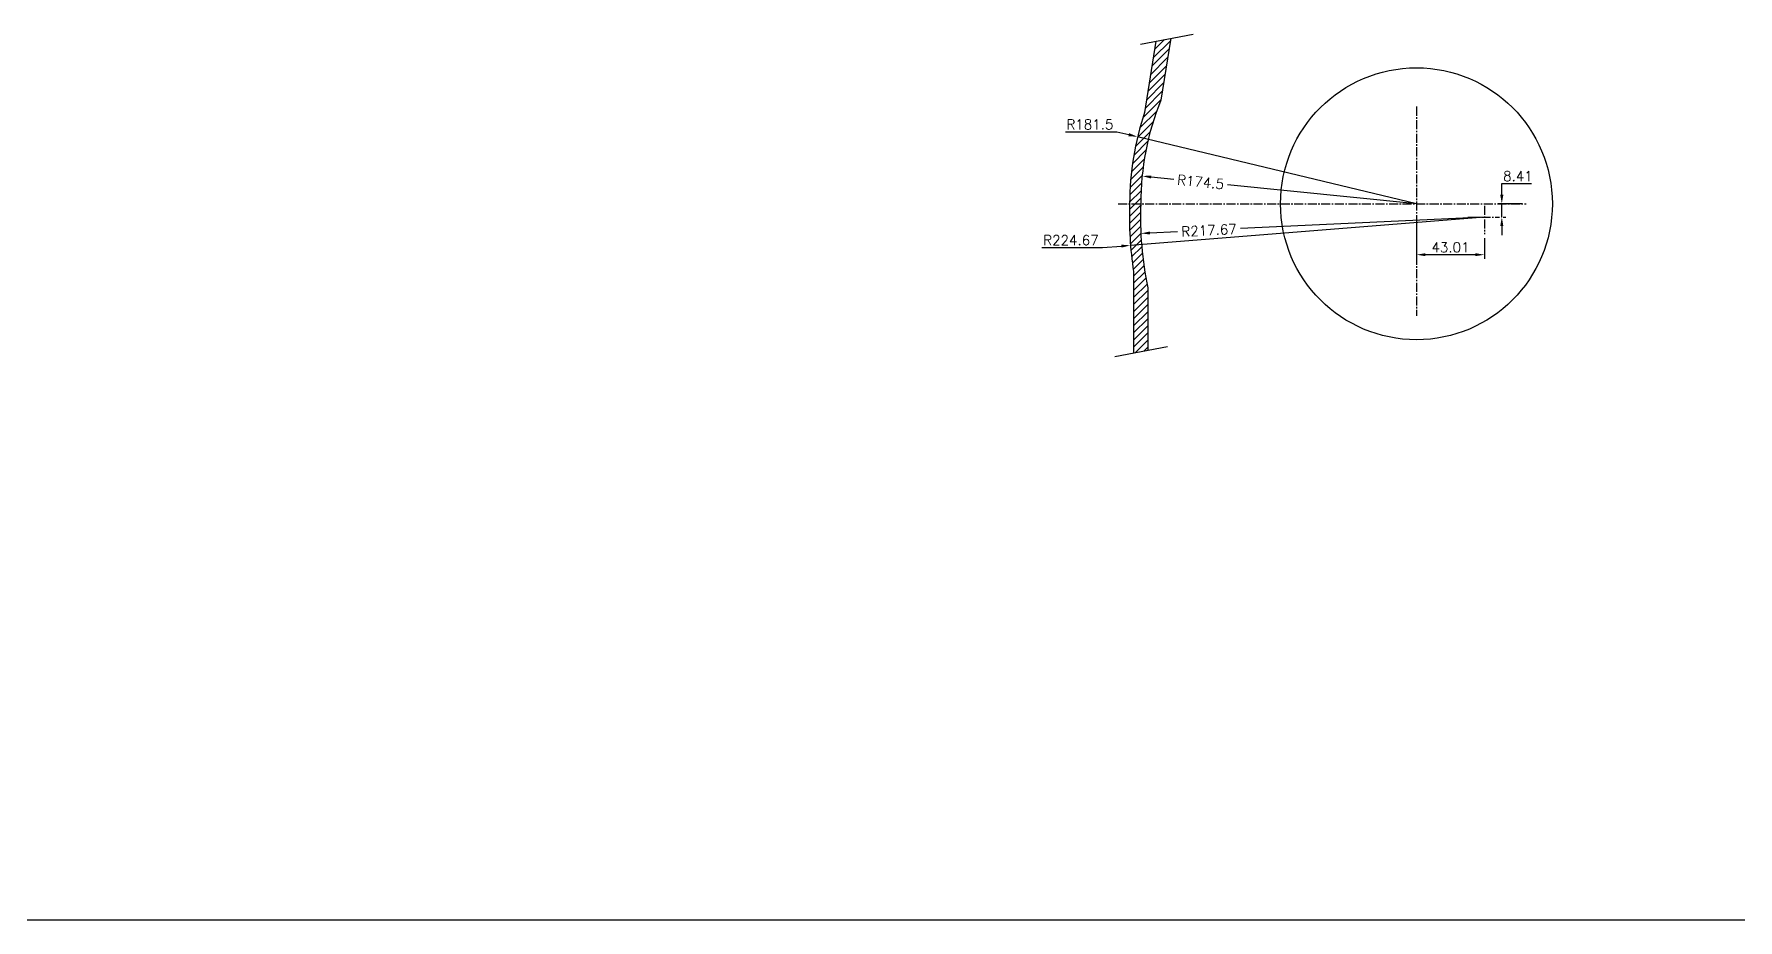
# Model space of a CAD drawing. Header units: millimetres. Extents: x -3508 to 12243, y -3609 to 4092.
# Drawn here: x -1166 to -88, y -697 to -137 of the extents above; entities that cross this region are included whole.
import ezdxf

# ---------------------------------------------------------------- set-up
doc = ezdxf.new("R2010")
doc.units = ezdxf.units.MM
doc.header["$LTSCALE"] = 0.3
doc.header["$PDSIZE"] = -50
doc.linetypes.add('CENTER2', pattern=[28.575, 19.05, -3.175, 3.175, -3.175])
doc.layers.add('center', color=1, linetype='CENTER2')
doc.layers.add('hatch', color=6, linetype='Continuous')
doc.styles.add('rs', font='romans.shx')
doc.dimstyles.new('sarab$0', dxfattribs={"dimscale": 3, "dimtxt": 2.5, "dimasz": 2.3, "dimexe": 1, "dimexo": 1, "dimtad": 1, "dimdec": 3, "dimdsep": 46, "dimtxsty": 'rs', "dimcen": 0, "dimclrd": 1, "dimclre": 1, "dimclrt": 7, "dimadec": 3, "dimazin": 2, "dimtfac": 1, "dimtdec": 3, "dimtmove": 0, "dimatfit": 3, "dimfxl": 0, "dimarcsym": 0})
doc.dimstyles.new('sarab$4', dxfattribs={"dimscale": 3, "dimtxt": 2.5, "dimasz": 2.3, "dimexe": 1, "dimexo": 1, "dimtad": 1, "dimdec": 3, "dimdsep": 46, "dimtxsty": 'rs', "dimcen": 0, "dimclrd": 1, "dimclre": 1, "dimclrt": 7, "dimadec": 3, "dimazin": 2, "dimtfac": 1, "dimtdec": 3, "dimtmove": 0, "dimatfit": 2, "dimfxl": 0, "dimarcsym": 0})

# ---------------------------------------------------------------- blocks, each defined once
blk = doc.blocks.new('*D1552')
at = {"color": 1, "lineweight": -2, "transparency": 16777216}
for p, q in [((-513.1, -198.7), (-480.6, -198.7)), ((-480.6, -198.7), (-473.1, -200.5)), ((-291, -244.2), (-467.5, -201.9))]:
    blk.add_line(p, q, dxfattribs=at)
at = {"color": 1, "transparency": 16777216}
blk.add_solid([(-472.9, -199.6), (-473.3, -201.5), (-467.5, -201.9)], dxfattribs=at)
at = {"layer": 'Defpoints', "color": 0, "transparency": 16777216}
for p in [(-467.5, -201.9), (-291, -244.2)]:
    blk.add_point(p, dxfattribs=at)
at = {"color": 7, "transparency": 16777216, "insert": (-497.7, -194.1), "char_height": 6.25, "attachment_point": 5, "style": 'rs'}
blk.add_mtext('R181.5', dxfattribs=at)
blk = doc.blocks.new('_DatumFilled')
at = {"color": 0, "linetype": 'ByBlock'}
blk.add_solid([(0, 0.58), (-1, 0), (0, -0.58)], dxfattribs=at)
blk = doc.blocks.new('*D1553')
at = {"color": 1, "lineweight": -2, "transparency": 16777216}
for p, q in [((-458.9, -227.3), (-444.6, -228.8)), ((-291, -244.2), (-410.7, -232.2))]:
    blk.add_line(p, q, dxfattribs=at)
at = {"color": 1, "transparency": 16777216}
blk.add_solid([(-458.8, -226.4), (-459, -228.3), (-464.6, -226.7)], dxfattribs=at)
at = {"layer": 'Defpoints', "color": 0, "transparency": 16777216}
for p in [(-464.6, -226.7), (-291, -244.2)]:
    blk.add_point(p, dxfattribs=at)
at = {"color": 7, "transparency": 16777216, "insert": (-427.6, -230.5), "char_height": 6.25, "attachment_point": 5, "rotation": 354.238, "style": 'rs'}
blk.add_mtext('R174.5', dxfattribs=at)
blk = doc.blocks.new('*D1554')
at = {"color": 1, "lineweight": -2, "transparency": 16777216}
for p, q in [((-248, -252.7), (-402.3, -260)), ((-459.7, -262.7), (-442.3, -261.9))]:
    blk.add_line(p, q, dxfattribs=at)
at = {"color": 1, "transparency": 16777216}
blk.add_solid([(-459.7, -261.8), (-459.6, -263.7), (-465.4, -263)], dxfattribs=at)
at = {"layer": 'Defpoints', "color": 0, "transparency": 16777216}
for p in [(-248, -252.7), (-465.4, -263)]:
    blk.add_point(p, dxfattribs=at)
at = {"color": 7, "transparency": 16777216, "insert": (-422.3, -261), "char_height": 6.25, "attachment_point": 5, "rotation": 2.724, "style": 'rs'}
blk.add_mtext('R217.67', dxfattribs=at)
blk = doc.blocks.new('*D1555')
at = {"color": 1, "lineweight": -2, "transparency": 16777216}
for p, q in [((-248, -252.7), (-472, -270.6)), ((-528.1, -272), (-489.7, -272)), ((-489.7, -272), (-477.7, -271))]:
    blk.add_line(p, q, dxfattribs=at)
at = {"color": 1, "transparency": 16777216}
blk.add_solid([(-477.8, -270.1), (-477.6, -272), (-472, -270.6)], dxfattribs=at)
at = {"layer": 'Defpoints', "color": 0, "transparency": 16777216}
for p in [(-248, -252.7), (-472, -270.6)]:
    blk.add_point(p, dxfattribs=at)
at = {"color": 7, "transparency": 16777216, "insert": (-509.7, -267.3), "char_height": 6.25, "attachment_point": 5, "style": 'rs'}
blk.add_mtext('R224.67', dxfattribs=at)
blk = doc.blocks.new('*D1556')
at = {"color": 1, "lineweight": -2, "transparency": 16777216}
for p, q in [((-237, -238.5), (-237, -231.5)), ((-237, -231.5), (-218.2, -231.5)), ((-224.1, -244.2), (-239.5, -244.2)), ((-237, -252.7), (-237, -244.2)), ((-237, -258.4), (-237, -264.2)), ((-236.1, -252.7), (-234.5, -252.7))]:
    blk.add_line(p, q, dxfattribs=at)
at = {"color": 1, "transparency": 16777216}
for points in [[(-238, -238.5), (-236, -238.5), (-237, -244.2)], [(-238, -258.4), (-236, -258.4), (-237, -252.7)]]:
    blk.add_solid(points, dxfattribs=at)
at = {"layer": 'Defpoints', "color": 0, "transparency": 16777216}
for p in [(-237, -244.2), (-221.6, -244.2), (-238.6, -252.7)]:
    blk.add_point(p, dxfattribs=at)
at = {"color": 7, "transparency": 16777216, "insert": (-226.8, -226.8), "char_height": 6.25, "attachment_point": 5, "style": 'rs'}
blk.add_mtext('8.41', dxfattribs=at)
blk = doc.blocks.new('*D1557')
at = {"color": 1, "lineweight": -2, "transparency": 16777216}
for p, q in [((-291, -257.2), (-291, -279)), ((-248, -266), (-248, -279)), ((-253.8, -276.5), (-285.3, -276.5))]:
    blk.add_line(p, q, dxfattribs=at)
at = {"color": 1, "transparency": 16777216}
for points in [[(-285.3, -275.5), (-285.3, -277.4), (-291, -276.5)], [(-253.8, -275.5), (-253.8, -277.4), (-248, -276.5)]]:
    blk.add_solid(points, dxfattribs=at)
at = {"layer": 'Defpoints', "color": 0, "transparency": 16777216}
for p in [(-291, -254.7), (-248, -263.5), (-291, -276.5)]:
    blk.add_point(p, dxfattribs=at)
at = {"color": 7, "transparency": 16777216, "insert": (-269.5, -271.8), "char_height": 6.25, "attachment_point": 5, "style": 'rs'}
blk.add_mtext('43.01', dxfattribs=at)

msp = doc.modelspace()

# ---------------------------------------------------------------- hatches: boundary and pattern name
at = {"layer": 'hatch'}
h = msp.add_hatch(dxfattribs=at)
h.set_pattern_fill('ANSI31', color=256)
h.set_pattern_definition([(45, (-469.682, -249.325), (-2.24506, 2.24506), [])])
h.paths.add_polyline_path([(-465.5192, -244.2497), (-472.5243, -244.2497, 0.047905106), (-470.0218, -287.1295), (-470.0218, -338.6975), (-461.0218, -336.998), (-461.0218, -297.4589, -0.061562581)])
h.paths.add_polyline_path([(-446.5408, -139.62), (-455.9351, -141.3939), (-463.1013, -186.5357, 0.08107735), (-472.5218, -244.2497), (-465.5218, -244.2497, -0.096555442), (-452.7462, -178.71)])

# ---------------------------------------------------------------- linework, layer by layer
for p, q in [((-465.721, -143.2417), (-432.3525, -136.9409)), ((-446.5408, -139.62), (-452.7549, -178.7647)), ((-455.9351, -141.3939), (-463.1013, -186.5357)), ((-470.0218, -287.1295), (-470.0218, -338.6975)), ((-461.0218, -297.4589), (-461.0218, -336.998)), ((-481.873, -340.9353), (-448.5045, -334.6344)), ((-3507.7534, -697.2178), (1845.5929, -697.2178))]:
    msp.add_line(p, q)
msp.add_circle((-291.0218, -244.2497), 86)
for centre, radius, start, end in [((-291.0218, -244.2497), 174.5, 157.9395095, 180.0214384), ((-291.0218, -244.2497), 181.5, 161.4589958, 179.9785702), ((-248.0118, -252.6597), 224.67, 177.8374399, 188.8254189), ((-248.0118, -252.6597), 217.67, 177.8029415, 191.8770628)]:
    msp.add_arc(centre, radius, start, end)
at = {"layer": 'center'}
for p, q in [((-291.0218, -182.8283), (-291.0218, -315.1901)), ((-479.8345, -244.2497), (-221.6257, -244.2497)), ((-248.0118, -245.5826), (-248.0118, -263.4906)), ((-258.4007, -252.6597), (-238.5633, -252.6597))]:
    msp.add_line(p, q, dxfattribs=at)

# ---------------------------------------------------------------- dimensions: what is measured, and where the dimension line sits
for center, mpoint, override, picture, middle in [((-291.0218, -244.2497), (-467.5094, -201.8896), {"dimscale": 2.5, "dimtoh": 1, "dimdec": 2, "dimcen": 2.5, "dimadec": 1, "dimtdec": 2, "dimatfit": 3, "dimldrblk": 'DatumFilled'}, '*D1552', (-480.6227, -198.7421)), ((-291.0218, -244.2497), (-464.6401, -226.7304), {"dimscale": 2.5, "dimtoh": 1, "dimdec": 2, "dimcen": 2.5, "dimadec": 1, "dimtdec": 2, "dimtmove": 2, "dimatfit": 3, "dimldrblk": 'DatumFilled'}, '*D1553', (-427.6114, -230.4668)), ((-248.0118, -252.6597), (-465.4358, -263.0045), {"dimscale": 2.5, "dimtoh": 1, "dimdec": 2, "dimcen": 2.5, "dimadec": 1, "dimtdec": 2, "dimtmove": 2, "dimatfit": 3, "dimldrblk": 'DatumFilled'}, '*D1554', (-422.3087, -260.9526))]:
    dim = msp.add_radius_dim(center=center, mpoint=mpoint, dimstyle='sarab$4', override=override)
    dim.commit()
    dim.dimension.update_dxf_attribs({"geometry": picture, "text_midpoint": middle, "dimtype": 164})
dim = msp.add_linear_dim(base=(-236.9928, -244.2497), p1=(-238.5633, -252.6597), p2=(-221.6257, -244.2497), angle=90, dimstyle='sarab$0', override={"dimscale": 2.5, "dimtoh": 1, "dimdec": 2, "dimcen": 2.5, "dimadec": 1, "dimtdec": 2, "dimldrblk": 'DatumFilled'})
dim.commit()
dim.dimension.update_dxf_attribs({"geometry": '*D1556', "text_midpoint": (-226.7993, -231.5135), "dimtype": 160})
dim = msp.add_radius_dim(center=(-248.0118, -252.6597), mpoint=(-471.9656, -270.5847), dimstyle='sarab$4', override={"dimscale": 2.5, "dimtoh": 1, "dimdec": 2, "dimcen": 2.5, "dimadec": 1, "dimtdec": 2, "dimatfit": 3, "dimldrblk": 'DatumFilled'})
dim.commit()
dim.dimension.update_dxf_attribs({"geometry": '*D1555', "text_midpoint": (-509.6739, -267.3134)})
dim = msp.add_linear_dim(base=(-291.0218, -276.4916), p1=(-248.0118, -263.4906), p2=(-291.0218, -254.7061), dimstyle='sarab$0', override={"dimscale": 2.5, "dimtoh": 1, "dimdec": 2, "dimcen": 2.5, "dimadec": 1, "dimtdec": 2, "dimldrblk": 'DatumFilled'})
dim.commit()
dim.dimension.update_dxf_attribs({"geometry": '*D1557', "text_midpoint": (-269.5168, -271.8041)})

doc.saveas('drawing.dxf')
